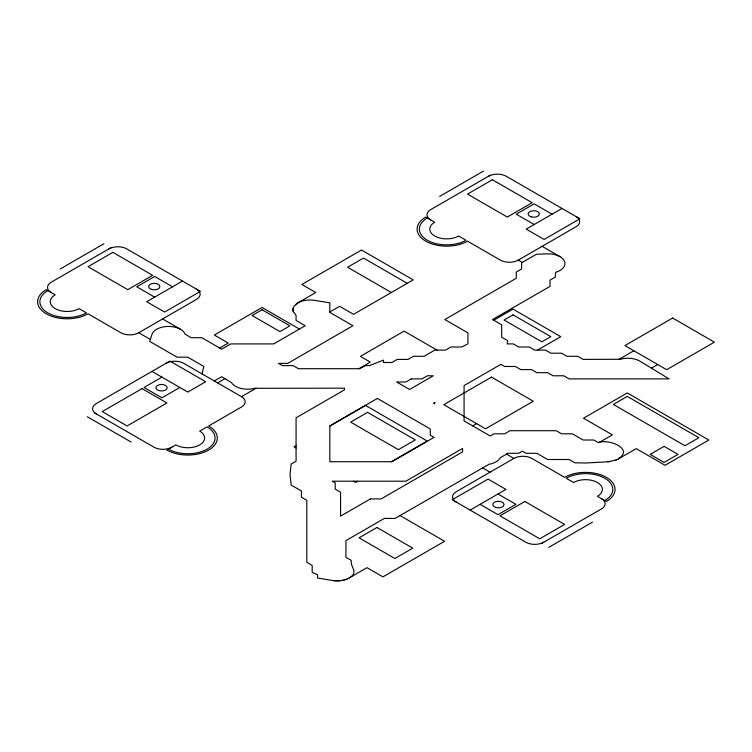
<?xml version="1.0" encoding="UTF-8"?>
<svg xmlns="http://www.w3.org/2000/svg" width="752" height="752" viewBox="0 0 752 752"><rect width="100%" height="100%" fill="white"/><g stroke="black" fill="none" stroke-linecap="round" stroke-linejoin="round"><path stroke-width="1.13" d="M214.301 380.973L221.661 376.724L231.494 382.618A16.873 9.748 0 0 0 254.486 388.295L344.407 388.192L344.407 389.912L296.072 417.811L296.072 461.22L291.127 464.078L290.018 474.634L291.174 485.068L301.449 491L301.449 497.194L306.816 500.296L306.816 562.308L312.183 565.41L312.183 572.413L317.551 574.763L317.551 578.006L332.506 580.488C338.663 581.418 345.441 580.713 350.62 577.019C358.441 571.746 349.915 566.745 351.306 560.437L345.939 557.335L345.939 540.603L384.385 518.41L395.12 518.41L488.988 464.285A16.873 9.748 0 0 0 500.23 457.78L507.891 453.296L518.636 453.296L522.386 451.134L526.137 453.296L536.872 453.296L547.616 459.5L569.095 459.5L574.848 462.818L585.874 462.988L607.983 461.784L616.142 460.036M292.951 309.382L292.932 309.862M292.998 308.903L293.092 308.433M202.053 373.904L203.811 366.421L187.821 357.181L177.077 357.181L149.78 341.427L151.96 334.452A16.873 9.748 0 0 1 163.381 326.904A16.873 9.748 0 0 1 180.292 329.169L181.42 329.865A16.873 9.748 0 0 1 185.058 334.104L191.055 337.695L201.799 337.695L221.661 349.163L230.779 343.899L273.737 343.899L305.19 325.738L296.072 320.474L296.072 315.398L293.054 310.943L292.97 309.034L294.051 306.243L298.76 302.37A16.873 9.748 0 0 1 314.28 300.339L329.827 302.812L329.827 312.4L352.932 325.738L287.725 363.385L278.513 363.385L282.348 365.604L293.092 365.604L298.459 368.706L359.578 368.706L365.538 365.604L369.429 365.604L383.529 360.105L383.529 362.502L391.886 362.502L397.253 359.4L407.988 359.4L413.365 356.298L424.1 356.298L434.844 350.103L445.579 350.103L450.956 347.001L461.69 347.001L467.913 343.899L467.913 332.873L444.817 319.534L516.248 278.296L516.248 272.092L521.615 269L521.615 262.796L536.411 254.261L546.939 253.847A16.873 9.748 0 0 1 559.178 256.225L560.372 256.893A16.873 9.748 0 0 1 555.587 272.29L555.371 277.065L550.003 280.167L550.003 286.371L492.551 319.534L501.669 324.808L501.669 337.206L507.713 340.694L507.186 343.899L513.268 343.899L518.636 347.001L529.38 347.001L534.747 350.103L545.482 350.103L550.859 353.205L561.594 353.205L566.97 356.298L577.705 356.298L583.073 359.4L620.325 359.268A16.873 9.748 0 0 1 640.131 361.28L669.054 378.886L569.095 378.886L563.727 375.784L552.983 375.784L547.616 372.691L536.872 372.691L531.504 369.589L520.769 369.589L515.393 366.487L504.658 366.487L500.907 364.325L464.078 385.579L464.078 420.913L490.163 435.972L493.914 433.81L504.658 433.81L510.025 430.708L556.226 430.708L561.594 433.81L572.338 433.81L583.073 440.014L593.817 440.014L598.263 442.58C609.139 438.322 636.803 449.912 615.709 460.215M295.658 304.428L296.128 304.043M296.626 303.658L297.162 303.291M297.717 302.943L315.765 292.509L301.843 284.472L361.515 250.021L413.224 279.885L353.562 314.327L339.631 306.29L329.827 311.958M60.169 269L103.926 243.742M110.892 247.756L51.221 282.207A12.662 7.304 0 0 0 51.221 292.547M182.492 281.06L146.687 301.731L164.594 312.061L200.389 291.4L126.806 248.912A12.662 7.304 0 0 0 108.899 248.912M47.846 290.592A27.288 15.754 0 0 0 47.846 312.87A27.288 15.754 0 0 0 86.424 312.87L79.063 308.621A16.873 9.748 0 0 1 55.197 308.621A16.873 9.748 0 0 1 55.197 294.84L46.248 289.67A29.535 17.052 0 0 0 46.248 313.791A29.535 17.052 0 0 0 88.022 313.791L120.837 332.732A12.662 7.304 0 0 0 138.735 332.732L196.413 299.437A12.662 7.304 0 0 0 196.413 289.097M439.685 196.394L483.442 171.127M490.407 175.15L430.736 209.592A12.662 7.304 0 0 0 430.736 219.932M161.924 377.147L144.027 387.477L161.924 397.817L179.822 387.477M219.678 348.026L228.241 343.081L214.32 335.035L262.053 307.483L299.437 329.066M217.619 382.89L224.97 378.641M562.007 208.445L526.203 229.116L544.11 239.456L579.905 218.785L506.312 176.297A12.662 7.304 0 0 0 488.415 176.297M165.901 363.366A12.662 7.304 0 0 1 183.798 363.366L241.486 396.671L256.159 388.192M427.352 217.977A27.288 15.754 0 0 0 427.352 240.255A27.288 15.754 0 0 0 465.939 240.255L458.579 236.006A16.873 9.748 0 0 1 434.712 236.006A16.873 9.748 0 0 1 434.712 222.225L425.764 217.055A29.535 17.052 0 0 0 425.764 241.176A29.535 17.052 0 0 0 467.528 241.176L500.353 260.117A12.662 7.304 0 0 0 518.25 260.117L575.929 226.822A12.662 7.304 0 0 0 575.929 216.482M358.911 368.706L370.304 362.126L360.358 356.382L404.115 331.124L436.987 350.103M493.763 320.239L513.024 309.11L560.757 336.67L537.501 350.103M296.072 445.579L293.957 446.791L296.072 448.013M329.827 426.083L365.566 405.46L427.221 441.057L391.435 461.719M357.679 481.205L355.621 482.389L353.553 481.205M472.688 425.886L476.608 423.63M618.877 359.4L633.851 350.761M651.439 368.16L657.718 364.541M604.796 500.55A27.288 15.754 0 0 0 604.796 478.272A27.288 15.754 0 0 0 566.218 478.272L573.579 482.521A16.873 9.748 0 0 1 597.445 482.521A16.873 9.748 0 0 1 597.445 496.301L606.394 501.471A29.535 17.052 0 0 0 606.394 477.36A29.535 17.052 0 0 0 564.62 477.36L531.805 458.41A12.662 7.304 0 0 0 513.907 458.41L456.229 491.714A12.662 7.304 0 0 0 456.229 502.045M470.15 510.082L505.955 489.411L488.048 479.08L452.253 499.751L525.836 542.239A12.662 7.304 0 0 0 543.743 542.239M599.043 442.552L612.372 434.863L583.524 418.215L627.281 392.948L708.835 440.033L665.078 465.291L636.239 448.643L618.332 458.974M541.75 543.386L601.421 508.935A12.662 7.304 0 0 0 601.421 498.604M548.716 547.4L592.473 522.142M347.979 578.617L347.48 578.833M348.74 578.213L367.014 567.685L382.928 576.869L444.582 541.271L400.055 515.562M346.653 579.19L346.117 579.378M345.234 579.689L344.679 579.848M343.636 580.13L343.156 580.234M342.188 580.431L341.587 580.525M609.693 461.643L610.135 461.578M340.59 580.666L339.97 580.732M608.058 461.784L608.5 461.747M338.955 580.817L338.325 580.845M337.3 580.873L336.67 580.854M335.646 580.826L335.025 580.779M334.001 580.694L333.399 580.61M552.062 214.188L534.164 203.858L516.257 214.188L534.164 224.519M542.117 246.336L560.014 256.676M518.25 260.117L522.255 262.429M407.255 283.325L363.498 258.058L347.593 267.251L391.35 292.509M506.472 454.123L513.907 458.41M172.546 286.803L154.649 276.463L136.751 286.803L154.649 297.134M482.605 467.894L490.041 472.19M497.993 494.008L515.891 504.338L497.993 514.678L480.096 504.338M162.601 318.951L180.499 329.291M138.735 332.732L150.391 339.462M151.979 371.403L187.784 392.074L205.681 381.734L169.877 361.073L96.294 403.551A12.662 7.304 0 0 0 96.294 413.891M94.301 412.745L153.972 447.196A12.662 7.304 0 0 0 171.87 447.196M87.335 416.758L131.092 442.026M293.299 311.76L293.158 311.29M293.036 310.82L292.979 310.341M168.486 449.141A27.288 15.754 0 0 0 207.073 449.141A27.288 15.754 0 0 0 207.073 426.863L199.712 431.112A16.873 9.748 0 0 1 199.712 444.893A16.873 9.748 0 0 1 175.846 444.893L166.897 450.063A29.535 17.052 0 0 0 208.661 450.063A29.535 17.052 0 0 0 208.661 425.952L241.486 407.001A12.662 7.304 0 0 0 241.486 396.671M434.797 402.489L434.524 403.852L433.481 403.251L434.797 402.489M112.875 252.352L88.022 266.706L127.793 289.67L152.656 275.317L112.875 252.352M262.053 309.777L252.108 315.52L279.96 331.594L289.905 325.851L262.053 309.777M492.391 179.737L467.528 194.091L507.309 217.055L532.172 202.702L492.391 179.737M142.034 388.624L102.253 411.598L127.116 425.952L166.897 402.978L142.034 388.624M513.024 314.853L504.075 320.023L541.863 341.84L550.821 336.67L513.024 314.853M377.391 398.428L329.827 425.886L329.827 461.719L391.886 461.719L434.073 437.354L430.323 435.192L430.21 428.922L377.391 398.428M411.231 378.886L405.864 381.988L396.652 381.988L409.614 389.47L433.312 375.784L427.343 375.784L421.975 378.886L411.231 378.886M367.549 412.35L350.648 422.107L398.381 449.668L415.283 439.901L367.549 412.35M491.517 377.128L443.783 404.679L485.557 428.8L533.29 401.239L491.517 377.128M672.636 318.03L624.903 345.591L666.667 369.702L714.4 342.151L672.636 318.03M370.398 498.924L340.571 516.145L340.571 492.222L335.195 489.129L335.195 482.925L332.215 481.205L405.864 481.205L462.546 448.474L462.546 451.924L381.142 498.924L370.398 498.924M376.959 527.49L359.061 537.83L394.856 558.501L412.763 548.161L376.959 527.49M627.281 396.398L613.359 404.435L684.969 445.767L698.89 437.73L627.281 396.398M524.849 501.471L499.986 515.825L539.767 538.789L564.62 524.435L524.849 501.471M664.082 446.34L650.16 454.387L664.082 462.424L678.003 454.387L664.082 446.34M530.95 216.773A5.621 3.252 0 0 0 539.391 213.963A5.621 3.252 0 0 0 530.95 211.143A5.621 3.252 0 0 0 530.95 216.773M495.577 507.384A5.621 3.252 0 0 0 504.019 504.573A5.621 3.252 0 0 0 495.577 501.763A5.621 3.252 0 0 0 495.577 507.384M151.434 289.388A5.621 3.252 0 0 0 159.875 286.568A5.621 3.252 0 0 0 151.434 283.758A5.621 3.252 0 0 0 151.434 289.388M158.71 390.523A5.621 3.252 0 0 0 167.151 387.712A5.621 3.252 0 0 0 158.71 384.892A5.621 3.252 0 0 0 158.71 390.523"/></g></svg>
